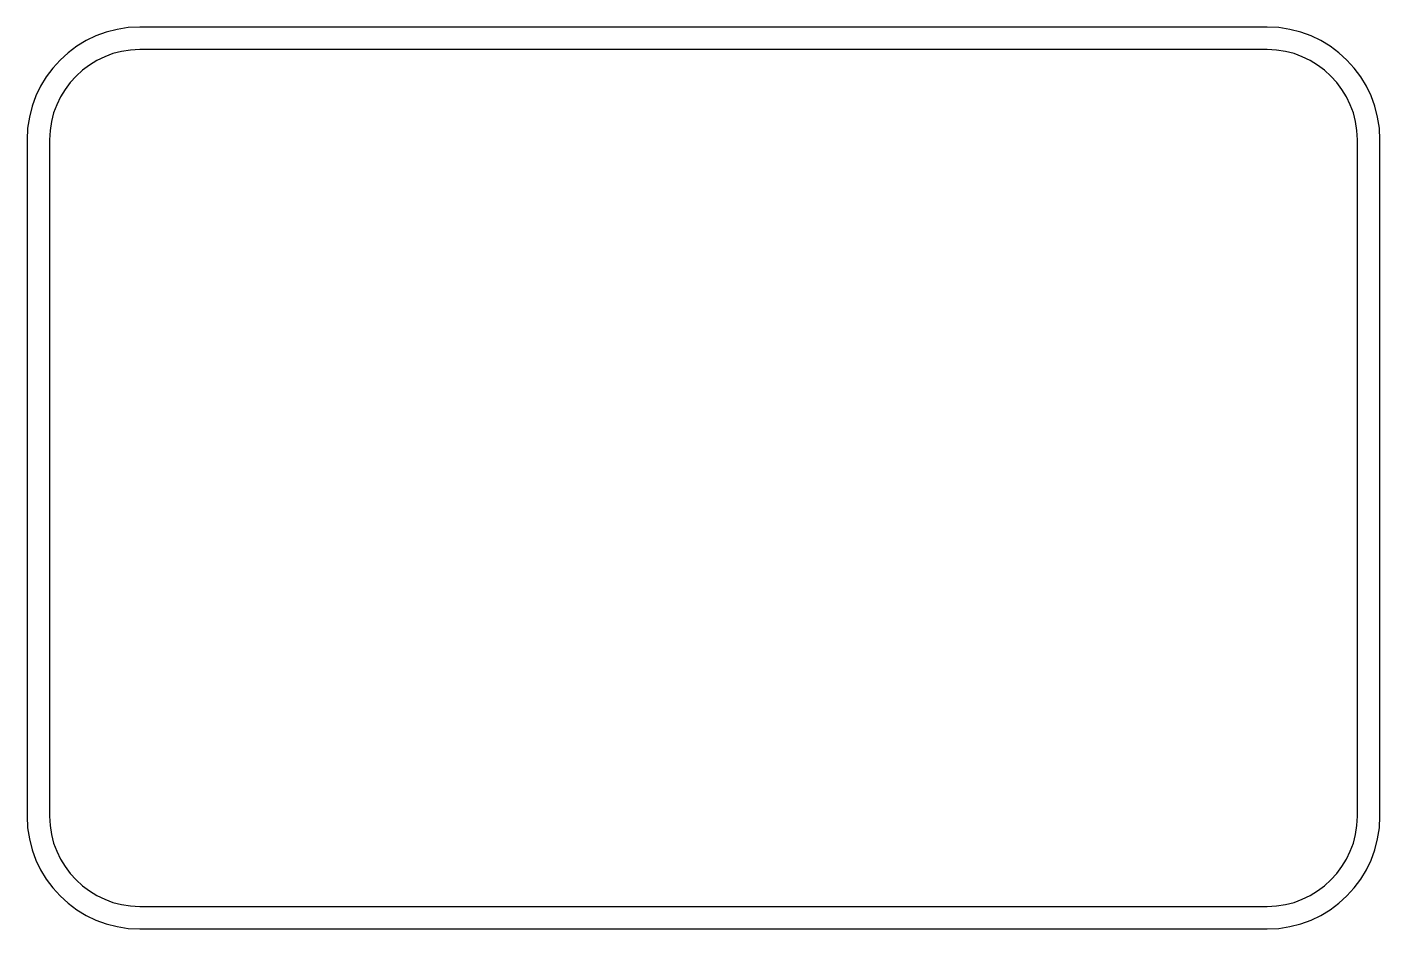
# Model space of a CAD drawing. Header units: metres. Extents: x 0 to 120, y 0 to 80.
import ezdxf

# ---------------------------------------------------------------- set-up
doc = ezdxf.new("R2010")
doc.units = ezdxf.units.M

msp = doc.modelspace()

# ---------------------------------------------------------------- linework, layer by layer
at = {"layer": 'PARAMETRIX'}
for p, q in [((110, 80), (10, 80)), ((110, 78), (10, 78)), ((0, 70), (0, 10)), ((2, 70), (2, 10)), ((118, 10), (118, 70)), ((120, 10), (120, 70)), ((10, 2), (110, 2)), ((10, 0), (110, 0))]:
    msp.add_line(p, q, dxfattribs=at)
for centre, radius, start, end in [((10, 70), 10, 90, 180), ((110, 70), 10, 0, 90), ((10, 70), 8, 90, 180), ((110, 70), 8, 0, 90), ((10, 10), 10, 180, 270), ((10, 10), 8, 180, 270), ((110, 10), 10, 270, 0), ((110, 10), 8, 270, 0)]:
    msp.add_arc(centre, radius, start, end, dxfattribs=at)

doc.saveas('drawing.dxf')
